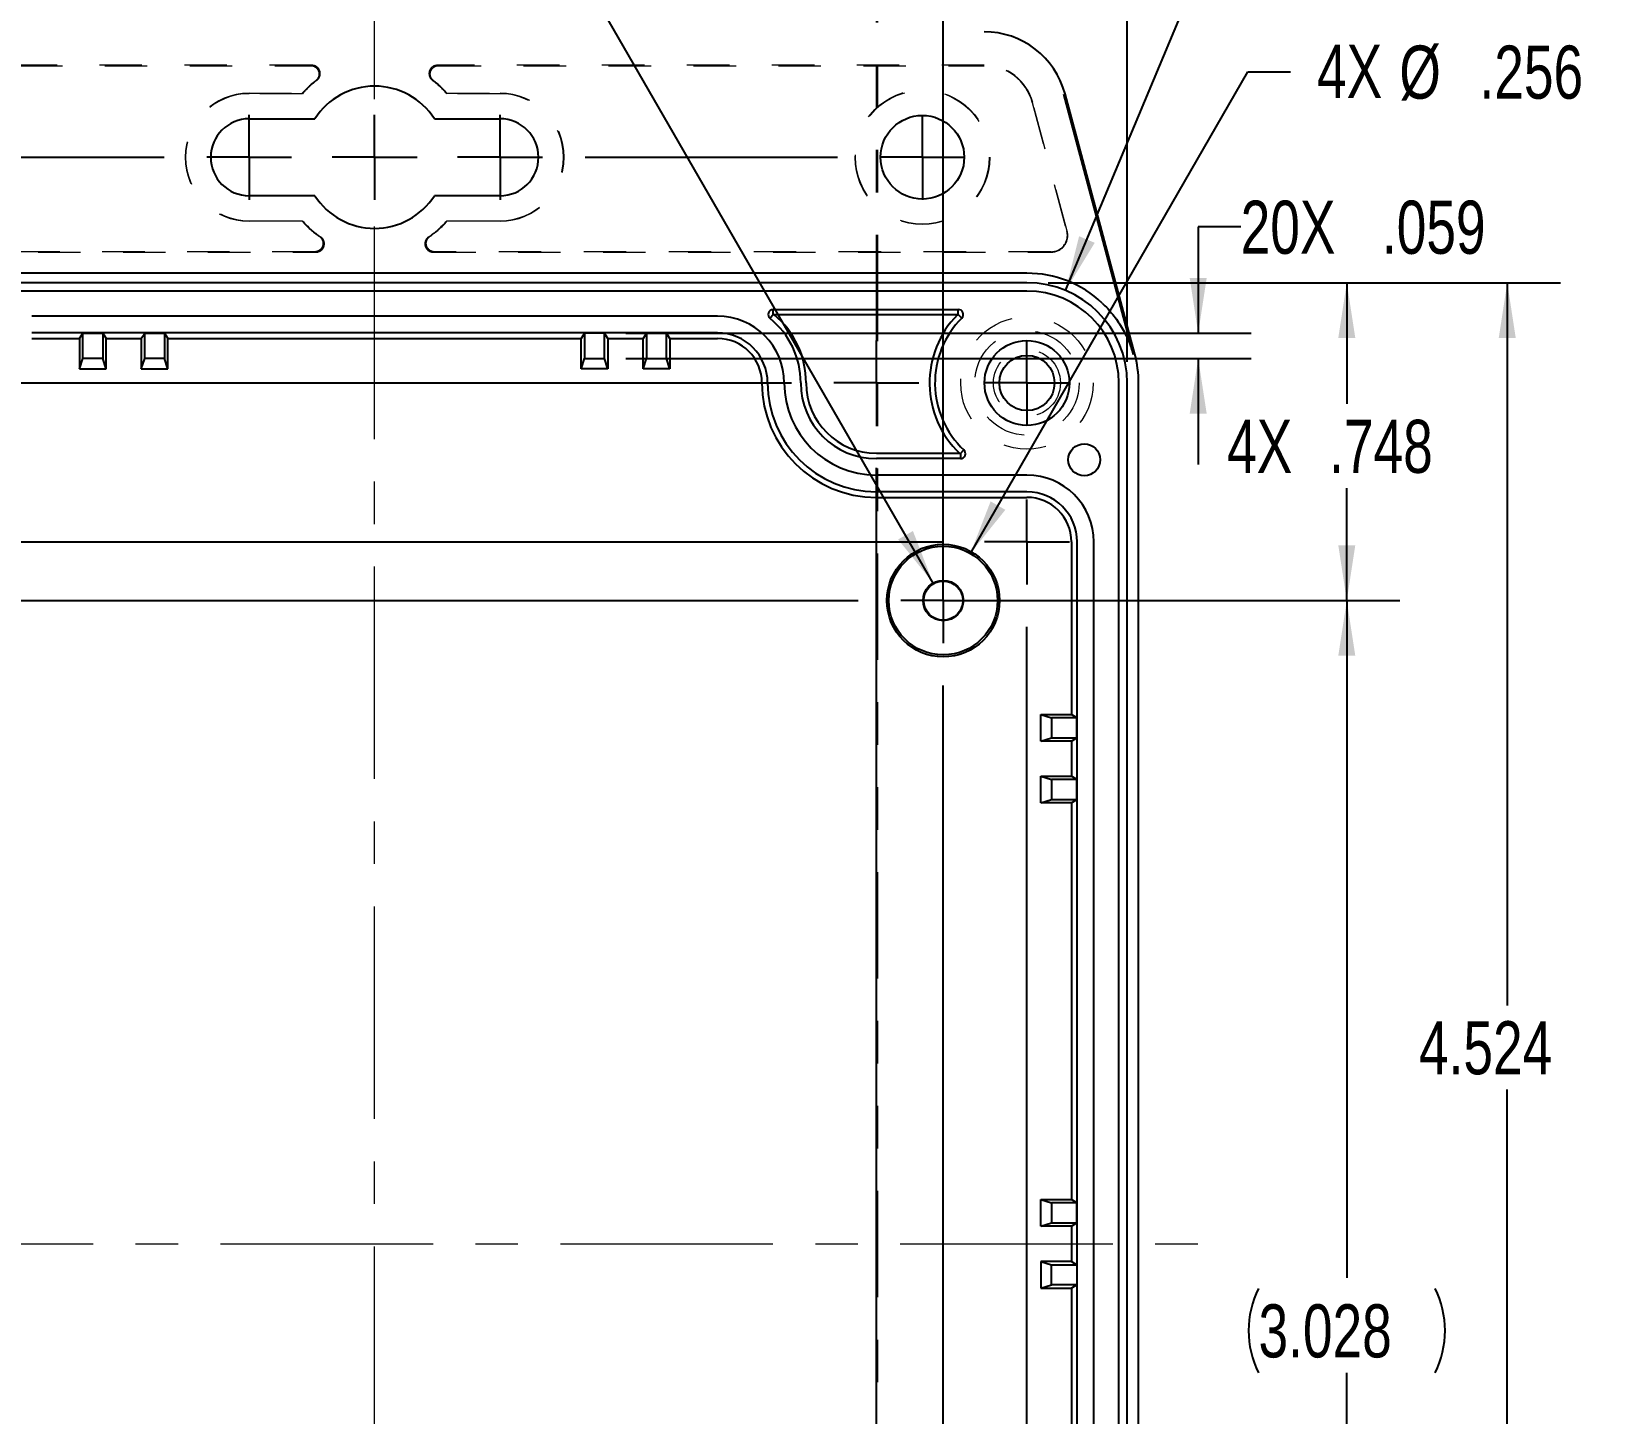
# Model space of a CAD drawing. Header units: inches. Extents: x 0.3 to 21.8, y 0.2 to 16.9.
# Drawn here: x 9.2 to 12.939, y 10.332 to 13.583 of the extents above; entities that cross this region are included whole.
import ezdxf

# ---------------------------------------------------------------- set-up
doc = ezdxf.new("R2010")
doc.units = ezdxf.units.IN
doc.header["$MEASUREMENT"] = 0
for name, pattern in [('CENTERX2', [0.8, 0.5, -0.1, 0.1, -0.1]), ('HIDDEN', [0.075, 0.05, -0.025]), ('PHANTOM', [0.5, 0.25, -0.05, 0.05, -0.05, 0.05, -0.05])]:
    doc.linetypes.add(name, pattern=pattern)
doc.layers.add('SLD-0', color=7, linetype='Continuous')
doc.styles.add('SLDTEXTSTYLE1', font='TXT', dxfattribs={"width": 0.75})
doc.styles.add('SLDTEXTSTYLE3', font='TXT', dxfattribs={"width": 0.6875})
doc.dimstyles.new('SLDDIMSTYLE1', dxfattribs={"dimtxt": 0.125, "dimasz": 0.13, "dimexe": 0, "dimexo": 0.0625, "dimgap": 0.03125, "dimtad": 0, "dimtih": 1, "dimtoh": 1, "dimdec": 3, "dimrnd": 1e-09, "dimzin": 12, "dimdsep": 46, "dimtxsty": 'SLDTEXTSTYLE1', "dimsah": 1, "dimcen": 0.09, "dimadec": 0, "dimazin": 3, "dimtfac": 1, "dimtdec": 3, "dimtofl": 0, "dimtmove": 0, "dimatfit": 3, "dimfxl": 0, "dimfrac": 2, "dimtolj": 1, "dimtzin": 12, "dimarcsym": 0})
doc.dimstyles.new('SLDDIMSTYLE2', dxfattribs={"dimtxt": 0.125, "dimasz": 0.13, "dimexe": 0, "dimexo": 0.0625, "dimgap": 0.03125, "dimtad": 0, "dimtih": 1, "dimtoh": 1, "dimdec": 3, "dimrnd": 1e-09, "dimzin": 12, "dimdsep": 46, "dimtxsty": 'SLDTEXTSTYLE1', "dimsah": 1, "dimcen": 0, "dimadec": 0, "dimazin": 3, "dimtfac": 1, "dimtdec": 3, "dimtofl": 0, "dimtmove": 0, "dimatfit": 3, "dimfxl": 0, "dimfrac": 2, "dimtolj": 1, "dimtzin": 12, "dimarcsym": 0})
doc.dimstyles.new('SLDDIMSTYLE5', dxfattribs={"dimtxt": 0.125, "dimasz": 0.13, "dimexe": 0, "dimexo": 0.0625, "dimgap": 0.03125, "dimtad": 0, "dimtih": 1, "dimtoh": 1, "dimdec": 3, "dimrnd": 1e-09, "dimzin": 12, "dimdsep": 46, "dimtxsty": 'SLDTEXTSTYLE1', "dimsah": 1, "dimcen": 0, "dimadec": 0, "dimazin": 3, "dimtfac": 1, "dimtdec": 3, "dimtofl": 0, "dimtmove": 0, "dimatfit": 3, "dimfxl": 0, "dimfrac": 2, "dimtolj": 1, "dimtzin": 12, "dimarcsym": 0})
doc.dimstyles.new('SLDDIMSTYLE6', dxfattribs={"dimtxt": 0.125, "dimasz": 0.13, "dimexe": 0, "dimexo": 0.0625, "dimgap": 0.03125, "dimtad": 0, "dimtih": 1, "dimtoh": 1, "dimdec": 3, "dimrnd": 1e-09, "dimzin": 12, "dimdsep": 46, "dimtxsty": 'SLDTEXTSTYLE1', "dimsah": 1, "dimcen": 0.09, "dimadec": 0, "dimazin": 3, "dimtfac": 1, "dimtdec": 3, "dimtmove": 0, "dimatfit": 0, "dimfxl": 0, "dimfrac": 2, "dimtolj": 1, "dimtzin": 12, "dimarcsym": 0})

# ---------------------------------------------------------------- blocks, each defined once
blk = doc.blocks.new('_D_1')
at = {"layer": 'SLD-0'}
for p, q in [((11.5921, 12.9928), (12.7977, 12.9928)), ((12.6727, 12.9928), (12.6727, 11.292)), ((12.6727, 8.4688), (12.6727, 11.0937)), ((11.5921, 8.4688), (12.7977, 8.4688))]:
    blk.add_line(p, q, dxfattribs=at)
for points in [[(12.6727, 12.9928), (12.6527, 12.8628), (12.6927, 12.8628)], [(12.6727, 8.4688), (12.6927, 8.5988), (12.6527, 8.5988)]]:
    blk.add_solid(points, dxfattribs=at)
at = {"layer": 'SLD-0', "insert": (12.4649, 11.2548), "char_height": 0.125, "attachment_point": 1, "style": 'SLDTEXTSTYLE1'}
blk.add_mtext('4.524', dxfattribs=at)
blk = doc.blocks.new('_D_2')
at = {"layer": 'SLD-0'}
for p, q in [((8.2351, 12.8068), (8.2351, 14.3383)), ((11.7781, 12.8068), (11.7781, 14.3383)), ((8.2351, 14.2133), (9.7615, 14.2133)), ((11.7781, 14.2133), (10.3021, 14.2133))]:
    blk.add_line(p, q, dxfattribs=at)
for points in [[(8.2351, 14.2133), (8.3651, 14.1933), (8.3651, 14.2333)], [(11.7781, 14.2133), (11.6481, 14.2333), (11.6481, 14.1933)]]:
    blk.add_solid(points, dxfattribs=at)
at = {"layer": 'SLD-0', "insert": (9.824, 14.2752), "char_height": 0.125, "attachment_point": 1, "style": 'SLDTEXTSTYLE1'}
blk.add_mtext('3.543', dxfattribs=at)
blk = doc.blocks.new('_D_3')
at = {"layer": 'SLD-0'}
for p, q in [((11.6331, 12.9746), (11.9282, 13.6805)), ((11.9282, 13.6805), (12.0282, 13.6805))]:
    blk.add_line(p, q, dxfattribs=at)
blk.add_solid([(11.6331, 12.9746), (11.7017, 13.0868), (11.6648, 13.1022)], dxfattribs=at)
at = {"layer": 'SLD-0', "char_height": 0.125, "attachment_point": 1}
for s, insert, style in [('4X R', (12.0907, 13.7425), 'SLDTEXTSTYLE3'), ('.236', (12.432, 13.7425), 'SLDTEXTSTYLE1')]:
    blk.add_mtext(s, dxfattribs=dict(at, insert=insert, style=style))
blk = doc.blocks.new('_D_6')
at = {"layer": 'SLD-0'}
for p, q in [((11.4089, 12.3556), (12.0624, 13.4889)), ((12.0624, 13.4889), (12.1624, 13.4889))]:
    blk.add_line(p, q, dxfattribs=at)
blk.add_solid([(11.4089, 12.3556), (11.4912, 12.4583), (11.4566, 12.4782)], dxfattribs=at)
at = {"layer": 'SLD-0', "char_height": 0.125, "attachment_point": 1, "style": 'SLDTEXTSTYLE1'}
for s, insert in [('4X', (12.2249, 13.5528)), ('%%c', (12.4188, 13.5509)), ('.256', (12.6073, 13.5509))]:
    blk.add_mtext(s, dxfattribs=dict(at, insert=insert))
blk = doc.blocks.new('_D_7')
at = {"layer": 'SLD-0'}
for p, q in [((12.0452, 13.124), (11.9452, 13.124)), ((11.9452, 13.124), (11.9452, 12.8739)), ((10.5979, 12.8739), (12.0702, 12.8739)), ((10.5979, 12.8146), (12.0702, 12.8146)), ((11.9452, 12.8146), (11.9452, 12.5646))]:
    blk.add_line(p, q, dxfattribs=at)
for points in [[(11.9452, 12.8739), (11.9652, 13.0039), (11.9252, 13.0039)], [(11.9452, 12.8146), (11.9252, 12.6846), (11.9652, 12.6846)]]:
    blk.add_solid(points, dxfattribs=at)
at = {"layer": 'SLD-0', "char_height": 0.125, "attachment_point": 1, "style": 'SLDTEXTSTYLE1'}
for s, insert in [('20X', (12.0452, 13.1859)), ('.059', (12.3777, 13.1859))]:
    blk.add_mtext(s, dxfattribs=dict(at, insert=insert))
blk = doc.blocks.new('_D_19')
at = {"layer": 'SLD-0'}
for p, q in [((11.5921, 12.9928), (12.42, 12.9928)), ((12.295, 12.9928), (12.295, 12.7075)), ((12.295, 12.2448), (12.295, 12.5091)), ((11.395, 12.2448), (12.42, 12.2448))]:
    blk.add_line(p, q, dxfattribs=at)
for points in [[(12.295, 12.9928), (12.275, 12.8628), (12.315, 12.8628)], [(12.295, 12.2448), (12.315, 12.3748), (12.275, 12.3748)]]:
    blk.add_solid(points, dxfattribs=at)
at = {"layer": 'SLD-0', "char_height": 0.125, "attachment_point": 1, "style": 'SLDTEXTSTYLE1'}
for s, insert in [('4X', (12.0133, 12.6702)), ('.748', (12.2534, 12.6702))]:
    blk.add_mtext(s, dxfattribs=dict(at, insert=insert))
blk = doc.blocks.new('_D_20')
at = {"layer": 'SLD-0'}
for p, q in [((11.345, 12.2948), (11.345, 13.9525)), ((11.7781, 12.8068), (11.7781, 13.9525)), ((11.345, 13.8275), (11.1989, 13.8275)), ((11.7781, 13.8275), (11.345, 13.8275))]:
    blk.add_line(p, q, dxfattribs=at)
for points in [[(11.345, 13.8275), (11.475, 13.8075), (11.475, 13.8475)], [(11.7781, 13.8275), (11.6481, 13.8475), (11.6481, 13.8075)]]:
    blk.add_solid(points, dxfattribs=at)
at = {"layer": 'SLD-0', "char_height": 0.125, "attachment_point": 1, "style": 'SLDTEXTSTYLE1'}
for s, insert in [('4X', (10.6355, 13.8894)), ('.433', (10.8756, 13.8894))]:
    blk.add_mtext(s, dxfattribs=dict(at, insert=insert))
blk = doc.blocks.new('_D_21')
at = {"layer": 'SLD-0'}
for p, q in [((10.4628, 13.7744), (10.3628, 13.7744)), ((11.3213, 12.2859), (10.4628, 13.7744))]:
    blk.add_line(p, q, dxfattribs=at)
blk.add_solid([(11.3213, 12.2859), (11.2737, 12.4085), (11.239, 12.3886)], dxfattribs=at)
at = {"layer": 'SLD-0', "char_height": 0.125, "attachment_point": 1, "style": 'SLDTEXTSTYLE1'}
for s, insert in [('4X', (9.5486, 13.8382)), ('%%c', (9.7887, 13.8363)), ('.095', (9.9771, 13.8363))]:
    blk.add_mtext(s, dxfattribs=dict(at, insert=insert))
blk = doc.blocks.new('_D_22')
at = {"layer": 'SLD-0'}
for p, q in [((11.395, 12.2448), (12.42, 12.2448)), ((12.295, 12.2448), (12.295, 10.6512)), ((12.295, 9.2169), (12.295, 10.4274)), ((11.395, 9.2169), (12.42, 9.2169))]:
    blk.add_line(p, q, dxfattribs=at)
for centre, start, end in [((12.2856, 10.5266), 153.4349, 206.5651), ((12.3044, 10.5266), 333.4349, 26.5651)]:
    blk.add_arc(centre, 0.2219, start, end, dxfattribs=at)
for points in [[(12.295, 12.2448), (12.275, 12.1148), (12.315, 12.1148)], [(12.295, 9.2169), (12.315, 9.3469), (12.275, 9.3469)]]:
    blk.add_solid(points, dxfattribs=at)
at = {"layer": 'SLD-0', "insert": (12.0872, 10.5885), "char_height": 0.125, "attachment_point": 1, "style": 'SLDTEXTSTYLE1'}
blk.add_mtext('3.028', dxfattribs=at)
blk = doc.blocks.new('_D_23')
at = {"layer": 'SLD-0'}
for p, q in [((8.6682, 12.2948), (8.6682, 14.1021)), ((11.345, 12.2948), (11.345, 14.1021)), ((8.6682, 13.9771), (9.8005, 13.9771)), ((11.345, 13.9771), (10.263, 13.9771))]:
    blk.add_line(p, q, dxfattribs=at)
for centre, start, end in [((10.0224, 13.9644), 153.4349, 206.5651), ((10.0412, 13.9644), 333.4349, 26.5651)]:
    blk.add_arc(centre, 0.2219, start, end, dxfattribs=at)
for points in [[(8.6682, 13.9771), (8.7982, 13.9571), (8.7982, 13.9971)], [(11.345, 13.9771), (11.215, 13.9971), (11.215, 13.9571)]]:
    blk.add_solid(points, dxfattribs=at)
at = {"layer": 'SLD-0', "insert": (9.824, 14.0263), "char_height": 0.125, "attachment_point": 1, "style": 'SLDTEXTSTYLE1'}
blk.add_mtext('2.677', dxfattribs=at)
blk = doc.blocks.new('SW_CENTERMARKSYMBOL_0')
at = {"layer": 'SLD-0', "color": 0}
for p, q in [((0, 0), (0, 0.1)), ((0.3545, 0), (0.3545, 0.1)), ((2.7165, 0), (2.7165, 0.1)), ((3.071, 0), (3.071, 0.1)), ((0, 0), (-0.1, 0)), ((0, 0), (0, -0.1)), ((0, 0), (0.1, 0)), ((0.3545, 0), (0.2545, 0)), ((0.3545, 0), (0.3545, -0.1)), ((0.3545, 0), (0.4545, 0)), ((0.5545, 0), (2.5165, 0)), ((2.7165, 0), (2.6165, 0)), ((2.7165, 0), (2.7165, -0.1)), ((2.7165, 0), (2.8165, 0)), ((3.071, 0), (2.971, 0)), ((3.071, 0), (3.071, -0.1)), ((3.071, 0), (3.171, 0)), ((0.3545, -3.852), (0.3545, -0.2)), ((2.7165, -3.852), (2.7165, -0.2)), ((0, -0.374), (0, -0.274)), ((3.071, -0.374), (3.071, -0.274)), ((0, -0.374), (-0.1, -0.374)), ((0, -0.374), (0, -0.474)), ((0, -0.374), (0.1, -0.374)), ((0.2, -0.374), (2.871, -0.374)), ((3.071, -0.374), (2.971, -0.374)), ((3.071, -0.374), (3.071, -0.474)), ((3.071, -0.374), (3.171, -0.374)), ((0.1971, -0.512), (0.1971, -0.412)), ((2.8739, -0.512), (2.8739, -0.412)), ((0.1971, -0.512), (0.0971, -0.512)), ((0.1971, -0.512), (0.1971, -0.612)), ((0.1971, -0.512), (0.2971, -0.512)), ((0.3971, -0.512), (2.6739, -0.512)), ((2.8739, -0.512), (2.7739, -0.512)), ((2.8739, -0.512), (2.8739, -0.612)), ((2.8739, -0.512), (2.9739, -0.512)), ((0, -3.478), (0, -0.574)), ((3.071, -3.478), (3.071, -0.574)), ((0.1971, -3.34), (0.1971, -0.712)), ((2.8739, -3.34), (2.8739, -0.712)), ((0.1971, -3.54), (0.1971, -3.44)), ((2.8739, -3.54), (2.8739, -3.44)), ((0.1971, -3.54), (0.0971, -3.54)), ((0.1971, -3.54), (0.1971, -3.64)), ((0.1971, -3.54), (0.2971, -3.54)), ((0.3971, -3.54), (2.6739, -3.54)), ((2.8739, -3.54), (2.7739, -3.54)), ((2.8739, -3.54), (2.8739, -3.64)), ((2.8739, -3.54), (2.9739, -3.54)), ((0, -3.678), (0, -3.578)), ((3.071, -3.678), (3.071, -3.578)), ((0, -3.678), (-0.1, -3.678)), ((0, -3.678), (0, -3.778)), ((0, -3.678), (0.1, -3.678)), ((0.2, -3.678), (2.871, -3.678)), ((3.071, -3.678), (2.971, -3.678)), ((3.071, -3.678), (3.071, -3.778)), ((3.071, -3.678), (3.171, -3.678)), ((0, -4.052), (0, -3.952)), ((0.3545, -4.052), (0.3545, -3.952)), ((0.7285, -4.052), (0.7285, -3.952)), ((2.3425, -4.052), (2.3425, -3.952)), ((2.7165, -4.052), (2.7165, -3.952)), ((3.071, -4.052), (3.071, -3.952)), ((0, -4.052), (-0.1, -4.052)), ((0, -4.052), (0, -4.152)), ((0, -4.052), (0.1, -4.052)), ((0.3545, -4.052), (0.2545, -4.052)), ((0.3545, -4.052), (0.3545, -4.152)), ((0.3545, -4.052), (0.4545, -4.052)), ((0.7285, -4.052), (0.6285, -4.052)), ((0.7285, -4.052), (0.7285, -4.152)), ((0.7285, -4.052), (0.8285, -4.052)), ((0.9285, -4.052), (2.1425, -4.052)), ((2.3425, -4.052), (2.2425, -4.052)), ((2.3425, -4.052), (2.3425, -4.152)), ((2.3425, -4.052), (2.4425, -4.052)), ((2.7165, -4.052), (2.6165, -4.052)), ((2.7165, -4.052), (2.7165, -4.152)), ((2.7165, -4.052), (2.8165, -4.052)), ((3.071, -4.052), (2.971, -4.052)), ((3.071, -4.052), (3.071, -4.152)), ((3.071, -4.052), (3.171, -4.052))]:
    blk.add_line(p, q, dxfattribs=at)
blk = doc.blocks.new('SW_CENTERMARKSYMBOL_2')
at = {"layer": 'SLD-0', "color": 0}
for p, q in [((0, 0), (0, 0.1)), ((0.9941, 0), (0.9941, 0.1)), ((1.2894, 0), (1.2894, 0.1)), ((1.5846, 0), (1.5846, 0.1)), ((2.5787, 0), (2.5787, 0.1)), ((0, 0), (-0.1, 0)), ((0, 0), (0, -0.1)), ((0, 0), (0.1, 0)), ((0.2, 0), (0.7941, 0)), ((0.9941, 0), (0.8941, 0)), ((0.9941, 0), (0.9941, -0.1)), ((0.9941, 0), (1.0941, 0)), ((1.2894, 0), (1.1894, 0)), ((1.2894, 0), (1.2894, -0.1)), ((1.2894, 0), (1.3894, 0)), ((1.5846, 0), (1.4846, 0)), ((1.5846, 0), (1.5846, -0.1)), ((1.5846, 0), (1.6846, 0)), ((1.7846, 0), (2.3787, 0)), ((2.5787, 0), (2.4787, 0)), ((2.5787, 0), (2.5787, -0.1)), ((2.5787, 0), (2.6787, 0))]:
    blk.add_line(p, q, dxfattribs=at)

msp = doc.modelspace()

# ---------------------------------------------------------------- linework, layer by layer
at = {"color": 7, "linetype": 'PHANTOM', "lineweight": 35}
msp.add_line((11.1893764, 8.3552943), (11.1893764, 13.6610209), dxfattribs=at)
at = {"color": 7, "linetype": 'HIDDEN', "lineweight": 18}
for p, q in [((9.8589646, 13.504633), (8.5715509, 13.504633)), ((8.5715509, 13.5036022), (9.8559041, 13.5036022)), ((11.4416494, 13.504633), (10.1542357, 13.504633)), ((10.1572962, 13.5036022), (11.4416494, 13.5036022)), ((9.7113246, 13.4387347), (9.8362382, 13.4387347)), ((9.8367033, 13.4377039), (9.7113246, 13.4377039)), ((9.8362382, 13.4387347), (9.8367033, 13.4377039)), ((10.1769621, 13.4387347), (10.176497, 13.4377039)), ((10.3018757, 13.4377039), (10.176497, 13.4377039)), ((10.1769621, 13.4387347), (10.3018757, 13.4387347)), ((11.5547396, 13.4168253), (11.6359012, 13.113926)), ((11.6368967, 13.1141928), (11.5557353, 13.4170919)), ((9.7113246, 13.1384914), (9.8367033, 13.1384914)), ((9.8362382, 13.1374606), (9.7113246, 13.1374606)), ((9.8362382, 13.1374606), (9.8367033, 13.1384914)), ((10.1769621, 13.1374606), (10.176497, 13.1384914)), ((10.176497, 13.1384914), (10.3018757, 13.1384914)), ((10.3018757, 13.1374606), (10.1769621, 13.1374606)), ((9.8653643, 13.0656637), (8.414332, 13.0656637)), ((8.414332, 13.0646331), (9.8686863, 13.0646331)), ((10.144514, 13.0646331), (11.5988683, 13.0646331)), ((11.5988683, 13.0656637), (10.147836, 13.0656637))]:
    msp.add_line(p, q, dxfattribs=at)
at = {"color": 7, "linetype": 'Continuous', "lineweight": 25}
for p, q in [((11.62813, 13.4364901), (11.792284, 12.8238586)), ((11.7959466, 12.82484), (11.6317924, 13.4374716)), ((9.7113246, 13.3786487), (9.8658969, 13.3786487)), ((10.1473034, 13.3786487), (10.3018757, 13.3786487)), ((9.8658969, 13.1975465), (9.7113246, 13.1975465)), ((10.3018757, 13.1975465), (10.1473034, 13.1975465)), ((11.5421001, 13.0151562), (8.4711002, 13.0151562)), ((11.5421001, 12.992822), (8.4711002, 12.992822)), ((11.5421001, 12.973137), (8.4711002, 12.973137)), ((10.8136435, 12.9141921), (9.1995569, 12.9141921)), ((10.944796, 12.9180189), (10.9373419, 12.9088571)), ((10.944796, 12.9180189), (10.944796, 12.9298299)), ((10.944796, 12.9298299), (11.3803668, 12.9298299)), ((11.3782494, 12.917134), (10.9472624, 12.917134)), ((11.3782494, 12.917134), (11.3803668, 12.9180189)), ((11.3803668, 12.9180189), (11.3803668, 12.9298299)), ((11.3803668, 12.9180189), (11.3887323, 12.9096811)), ((10.8136435, 12.8748221), (9.1995569, 12.8748221)), ((9.311991, 12.8616108), (9.3198875, 12.8739493)), ((9.3198875, 12.8739493), (9.3668876, 12.8739493)), ((9.3198875, 12.8145793), (9.3198875, 12.8739493)), ((9.3668876, 12.8739493), (9.3747841, 12.8616108)), ((9.3668876, 12.8739493), (9.3668876, 12.8145793)), ((9.4574162, 12.8616108), (9.4653128, 12.8739493)), ((9.4653128, 12.8739493), (9.5123128, 12.8739493)), ((9.4653128, 12.8145793), (9.4653128, 12.8739493)), ((9.5123128, 12.8739493), (9.5202093, 12.8616108)), ((9.5123128, 12.8739493), (9.5123128, 12.8145793)), ((10.5008875, 12.8739493), (10.492991, 12.8616108)), ((10.5478875, 12.8739493), (10.5008875, 12.8739493)), ((10.5008875, 12.8739493), (10.5008875, 12.8145793)), ((10.5557841, 12.8616108), (10.5478875, 12.8739493)), ((10.5478875, 12.8145793), (10.5478875, 12.8739493)), ((10.6463127, 12.8739493), (10.6384162, 12.8616108)), ((10.6933128, 12.8739493), (10.6463127, 12.8739493)), ((10.6463127, 12.8739493), (10.6463127, 12.8145793)), ((10.7012093, 12.8616108), (10.6933128, 12.8739493)), ((10.6933128, 12.8145793), (10.6933128, 12.8739493)), ((9.1995569, 12.8616108), (9.311991, 12.8616108)), ((9.311991, 12.8616108), (9.311991, 12.7899003)), ((9.3747841, 12.8616108), (9.4574162, 12.8616108)), ((9.3747841, 12.7899003), (9.3747841, 12.8616108)), ((9.4574162, 12.8616108), (9.4574162, 12.7899003)), ((9.5202093, 12.8616108), (10.492991, 12.8616108)), ((9.5202093, 12.7899003), (9.5202093, 12.8616108)), ((10.492991, 12.7899003), (10.492991, 12.8616108)), ((10.5557841, 12.8616108), (10.6384162, 12.8616108)), ((10.5557841, 12.8616108), (10.5557841, 12.7899003)), ((10.6384162, 12.7899003), (10.6384162, 12.8616108)), ((10.7012093, 12.8616108), (10.8136435, 12.8616108)), ((10.7012093, 12.8616108), (10.7012093, 12.7899003)), ((9.311991, 12.7899003), (9.3198875, 12.8145793)), ((9.311991, 12.7899003), (9.3747841, 12.7899003)), ((9.3668876, 12.8145793), (9.3198875, 12.8145793)), ((9.3747841, 12.7899003), (9.3668876, 12.8145793)), ((9.4574162, 12.7899003), (9.4653128, 12.8145793)), ((9.4574162, 12.7899003), (9.5202093, 12.7899003)), ((9.5123128, 12.8145793), (9.4653128, 12.8145793)), ((9.5202093, 12.7899003), (9.5123128, 12.8145793)), ((10.492991, 12.7899003), (10.5008875, 12.8145793)), ((10.5557841, 12.7899003), (10.492991, 12.7899003)), ((10.5008875, 12.8145793), (10.5478875, 12.8145793)), ((10.5557841, 12.7899003), (10.5478875, 12.8145793)), ((10.6384162, 12.7899003), (10.6463127, 12.8145793)), ((10.7012093, 12.7899003), (10.6384162, 12.7899003)), ((10.6463127, 12.8145793), (10.6933128, 12.8145793)), ((10.7012093, 12.7899003), (10.6933128, 12.8145793)), ((11.7584151, 8.704822), (11.7584151, 12.756822)), ((11.7781002, 8.704822), (11.7781002, 12.756822)), ((11.8049012, 8.704822), (11.8049012, 12.756822)), ((11.1876435, 12.5915178), (11.3832872, 12.5915178)), ((11.385501, 12.5788221), (11.1876435, 12.5788221)), ((11.385501, 12.590633), (11.3936008, 12.599229)), ((11.385501, 12.590633), (11.385501, 12.5788221)), ((11.5421001, 12.5401921), (11.1876435, 12.5401921)), ((11.5421001, 12.500822), (11.1876435, 12.500822)), ((11.1876435, 12.4876108), (11.5421001, 12.4876108)), ((11.6468889, 12.3828219), (11.6468889, 11.9766635)), ((11.6601002, 9.0788221), (11.6601002, 12.3828219)), ((11.6994702, 9.0788221), (11.6994702, 12.3828219)), ((11.5751784, 11.9766635), (11.5998574, 11.9687669)), ((11.5751784, 11.9766635), (11.6468889, 11.9766635)), ((11.5751784, 11.9138704), (11.5751784, 11.9766635)), ((11.6592275, 11.9687669), (11.5998574, 11.9687669)), ((11.5998574, 11.9687669), (11.5998574, 11.9217669)), ((11.6592275, 11.9687669), (11.6468889, 11.9766635)), ((11.6592275, 11.9217669), (11.6592275, 11.9687669)), ((11.5751784, 11.9138704), (11.5998574, 11.9217669)), ((11.6468889, 11.9138704), (11.5751784, 11.9138704)), ((11.5998574, 11.9217669), (11.6592275, 11.9217669)), ((11.6468889, 11.9138704), (11.6592275, 11.9217669)), ((11.6468889, 11.9138704), (11.6468889, 11.8312382)), ((11.5751784, 11.8312382), (11.5998574, 11.8233417)), ((11.5751784, 11.7684452), (11.5751784, 11.8312382)), ((11.5751784, 11.8312382), (11.6468889, 11.8312382)), ((11.5998574, 11.8233417), (11.5998574, 11.7763417)), ((11.6592275, 11.8233417), (11.5998574, 11.8233417)), ((11.6592275, 11.8233417), (11.6468889, 11.8312382)), ((11.6592275, 11.7763417), (11.6592275, 11.8233417)), ((11.5751784, 11.7684452), (11.5998574, 11.7763417)), ((11.6468889, 11.7684452), (11.5751784, 11.7684452)), ((11.5998574, 11.7763417), (11.6592275, 11.7763417)), ((11.6468889, 11.7684452), (11.6592275, 11.7763417)), ((11.6468889, 11.7684452), (11.6468889, 10.8349312)), ((11.5751784, 10.8349312), (11.5998574, 10.8270346)), ((11.5751784, 10.8349312), (11.6468889, 10.8349312)), ((11.5751784, 10.7721381), (11.5751784, 10.8349312)), ((11.6592275, 10.8270346), (11.5998574, 10.8270346)), ((11.5998574, 10.8270346), (11.5998574, 10.7800346)), ((11.6592275, 10.8270346), (11.6468889, 10.8349312)), ((11.6592275, 10.7800346), (11.6592275, 10.8270346)), ((11.5751784, 10.7721381), (11.5998574, 10.7800346)), ((11.6468889, 10.7721381), (11.5751784, 10.7721381)), ((11.5998574, 10.7800346), (11.6592275, 10.7800346)), ((11.6468889, 10.7721381), (11.6592275, 10.7800346)), ((11.6468889, 10.7721381), (11.6468889, 10.689506)), ((11.5751784, 10.689506), (11.5998574, 10.6816094)), ((11.6468889, 10.689506), (11.5751784, 10.689506)), ((11.5751784, 10.689506), (11.5751784, 10.6267129)), ((11.5998574, 10.6816094), (11.6592275, 10.6816094)), ((11.5998574, 10.6346094), (11.5998574, 10.6816094)), ((11.6468889, 10.689506), (11.6592275, 10.6816094)), ((11.6592275, 10.6816094), (11.6592275, 10.6346094)), ((11.5751784, 10.6267129), (11.5998574, 10.6346094)), ((11.5751784, 10.6267129), (11.6468889, 10.6267129)), ((11.6592275, 10.6346094), (11.5998574, 10.6346094)), ((11.6592275, 10.6346094), (11.6468889, 10.6267129)), ((11.6468889, 10.6267129), (11.6468889, 9.6931989))]:
    msp.add_line(p, q, dxfattribs=at)
at = {"color": 7, "linetype": 'HIDDEN', "lineweight": 18}
for centre, radius in [((11.2959702, 13.2880976), 0.158511), ((11.2959702, 13.2880976), 0.1574803), ((11.5421002, 12.756822), 0.156), ((11.5421002, 12.756822), 0.1230109), ((11.5421002, 12.756822), 0.0787402)]:
    msp.add_circle(centre, radius, dxfattribs=at)
at = {"color": 7, "linetype": 'Continuous', "lineweight": 25}
for centre, radius in [((11.2959702, 13.2880976), 0.0984252), ((11.5421002, 12.756822), 0.1), ((11.5421002, 12.756822), 0.0649606), ((11.6769151, 12.5761084), 0.0375), ((11.3450293, 12.2447905), 0.132592), ((11.3450293, 12.2447905), 0.1279528), ((11.3450293, 12.2447905), 0.0475), ((11.3450293, 12.2447905), 0.0459539)]:
    msp.add_circle(centre, radius, dxfattribs=at)
for centre, radius, start, end in [((11.4416495, 13.3865228), 0.1968504, 15, 90), ((10.0066002, 13.2880976), 0.1673228, 32.7637623, 147.2362377), ((9.7113246, 13.2880976), 0.0905512, 90, 270), ((10.3018757, 13.2880976), 0.0905512, 270, 90), ((10.0066002, 13.2880976), 0.1673228, 212.7637623, 327.2362377), ((11.5421002, 12.756822), 0.2583342, 46.7625263, 90), ((11.5421002, 12.756822), 0.236, 0, 90), ((11.5421002, 12.756822), 0.216315, 0, 90), ((10.8136435, 12.756822), 0.1573701, 0, 90), ((10.944796, 12.9180189), 0.011811, 90, 230.8675962), ((10.8136435, 12.756822), 0.196, 0, 50.8675962), ((10.8136435, 12.756822), 0.2086959, 0, 50.1890203), ((11.5421002, 12.756822), 0.2292313, 135.6254426, 226.147332), ((11.5421002, 12.756822), 0.2165354, 135.0951899, 226.7016998), ((11.3803668, 12.9180189), 0.011811, 315.0951899, 90), ((10.8136435, 12.756822), 0.118, 0, 90), ((10.8136435, 12.756822), 0.1047888, 0, 90), ((11.5421002, 12.756822), 0.2628011, 0, 15), ((11.1876435, 12.756822), 0.2692112, 180, 270), ((11.1876435, 12.756822), 0.256, 180, 270), ((11.1876435, 12.756822), 0.2166299, 180, 270), ((11.1876435, 12.756822), 0.178, 180, 270), ((11.1876435, 12.756822), 0.1653041, 180, 270), ((11.3855009, 12.590633), 0.011811, 270, 46.7016998), ((11.5421002, 12.382822), 0.1573701, 0, 90), ((11.5421002, 12.382822), 0.118, 0, 90), ((11.5421002, 12.382822), 0.1047888, 0, 90)]:
    msp.add_arc(centre, radius, start, end, dxfattribs=at)
at = {"color": 7, "linetype": 'HIDDEN', "lineweight": 18}
for centre, radius, start, end in [((11.4416495, 13.3865228), 0.1181102, 15, 90), ((11.4416495, 13.3865228), 0.1170795, 15, 90), ((10.0066002, 13.2880976), 0.2274087, 127.5805364, 138.516321), ((10.0066002, 13.2880976), 0.226378, 126.869375, 138.6337755), ((10.0066002, 13.2880976), 0.226378, 41.3662245, 53.130625), ((10.0066002, 13.2880976), 0.2274087, 41.483679, 52.4194636), ((9.7113246, 13.2880976), 0.150637, 90, 270), ((9.7113246, 13.2880976), 0.1496063, 90, 270), ((10.3018757, 13.2880976), 0.150637, 270, 90), ((10.3018757, 13.2880976), 0.1496063, 270, 90), ((10.0066002, 13.2880976), 0.2274087, 221.483679, 235.1388367), ((10.0066002, 13.2880976), 0.226378, 221.3662245, 235.9107572), ((10.0066002, 13.2880976), 0.226378, 304.0892428, 318.6337755), ((10.0066002, 13.2880976), 0.2274087, 304.8611633, 318.516321), ((11.5988682, 13.1040031), 0.0393701, 270, 15), ((11.5988682, 13.1040031), 0.0383393, 270, 15)]:
    msp.add_arc(centre, radius, start, end, dxfattribs=at)
for points in [[(9.8559041, 13.5036023), (9.8600193, 13.5036023), (9.864035, 13.5023047), (9.8706787, 13.4975547), (9.8732254, 13.4941205), (9.8758497, 13.4864271), (9.8759244, 13.4821234), (9.8735821, 13.4743549), (9.8711703, 13.470828), (9.8679091, 13.4683183)], [(9.870775, 13.4692012), (9.8740836, 13.4716826), (9.8765251, 13.4751513), (9.8789792, 13.4829866), (9.8789362, 13.4872817), (9.8763582, 13.4950368), (9.8737964, 13.4985216), (9.867184, 13.5032948), (9.8631003, 13.504633), (9.8589646, 13.504633)], [(10.1542357, 13.504633), (10.1501001, 13.504633), (10.1460656, 13.503323), (10.1394012, 13.498527), (10.1368586, 13.4950652), (10.134268, 13.4873143), (10.1342265, 13.4829894), (10.1366527, 13.4752034), (10.1391167, 13.4716826), (10.1424253, 13.4692012)], [(10.1452913, 13.4683183), (10.14203, 13.470828), (10.1396389, 13.4743054), (10.1372707, 13.4821217), (10.1373468, 13.4863964), (10.1399592, 13.4940939), (10.1425247, 13.4975501), (10.1491188, 13.5022782), (10.153181, 13.5036023), (10.1572962, 13.5036023)], [(9.8766157, 13.1014998), (9.8800566, 13.0991028), (9.8826413, 13.0956624), (9.8853409, 13.0877771), (9.8853932, 13.0834271), (9.8829148, 13.075508), (9.8803663, 13.0719443), (9.8736995, 13.0670406), (9.8695579, 13.0656638), (9.8653643, 13.0656638)], [(9.8686863, 13.064633), (9.8729022, 13.064633), (9.8770098, 13.0659924), (9.8837541, 13.0709706), (9.8862778, 13.0745398), (9.8887318, 13.0825178), (9.8886403, 13.0869187), (9.8858782, 13.0947711), (9.8832105, 13.0982563), (9.879719, 13.1006192)], [(10.1334813, 13.1006192), (10.1299898, 13.0982563), (10.1273499, 13.0948282), (10.1245548, 13.0869254), (10.1244652, 13.082555), (10.1269044, 13.0745725), (10.1294468, 13.0709791), (10.1361354, 13.0660242), (10.1402981, 13.064633), (10.144514, 13.064633)], [(10.147836, 13.0656638), (10.1436424, 13.0656638), (10.1395551, 13.0670094), (10.1328329, 13.0719365), (10.1303035, 13.075476), (10.1278107, 13.0833905), (10.1278648, 13.0877715), (10.1305323, 13.0956057), (10.1331437, 13.0991028), (10.1365846, 13.1014998)]]:
    msp.add_open_spline(points, degree=3, knots=[0, 0, 0, 0, 0.25, 0.25, 0.5, 0.5, 0.75, 0.75, 1, 1, 1, 1], dxfattribs=at)
at = {"color": 7, "linetype": 'Continuous', "lineweight": 25}
msp.add_open_spline([(11.7190652, 12.9450239), (11.7282463, 12.936391), (11.7365916, 12.9273302), (11.7518687, 12.9082828), (11.7588037, 12.8982564), (11.7709461, 12.8778992), (11.7762265, 12.8674856), (11.7830658, 12.8514473), (11.7851639, 12.8460315), (11.789, 12.835047), (11.7907492, 12.8294347), (11.7922841, 12.8238586)], degree=3, knots=[0, 0, 0, 0, 0.25, 0.25, 0.5, 0.5, 0.75, 0.75, 0.875, 0.875, 1, 1, 1, 1], dxfattribs=at)
for points in [[(10.9472624, 12.917134), (10.9464479, 12.917429), (10.9456259, 12.9177239), (10.944796, 12.9180189)], [(11.3832873, 12.5915179), (11.38402, 12.5912229), (11.3847578, 12.590928), (11.3855009, 12.590633)]]:
    msp.add_open_spline(points, degree=3, dxfattribs=at)
at = {"layer": 'SLD-0', "linetype": 'CENTERX2', "lineweight": 18}
for p, q in [((10.0066002, 7.8249242), (10.0066002, 13.6802098)), ((8.0440597, 10.730822), (11.9724581, 10.730822))]:
    msp.add_line(p, q, dxfattribs=at)

# ---------------------------------------------------------------- block references
at = {"layer": 'SLD-0'}
for name, p in [('SW_CENTERMARKSYMBOL_2', (8.7172301, 13.2880976)), ('SW_CENTERMARKSYMBOL_0', (8.4711002, 12.756822))]:
    msp.add_blockref(name, p, dxfattribs=at)

# ---------------------------------------------------------------- dimensions: what is measured, and where the dimension line sits
dim = msp.add_linear_dim(base=(8.2351002, 14.2132945), p1=(11.7781002, 12.756822), p2=(8.2351002, 12.756822), dimstyle='SLDDIMSTYLE1', dxfattribs=at)
dim.commit()
dim.dimension.update_dxf_attribs({"geometry": '_D_2', "text_midpoint": (10.0317816, 14.2132945), "dimtype": 160})
for base, p1, p2, text, picture, middle in [((11.3450293, 13.977074), (8.668171, 12.2447905), (11.3450293, 12.2447905), '(<>)', '_D_23', (10.0317816, 13.977074)), ((11.7781002, 13.8275287), (11.3450293, 12.2447905), (11.7781002, 12.756822), '4X <>', '_D_20', (10.9171911, 13.8275287))]:
    dim = msp.add_linear_dim(base=base, p1=p1, p2=p2, text=text, dimstyle='SLDDIMSTYLE1', dxfattribs=at)
    dim.commit()
    dim.dimension.update_dxf_attribs({"geometry": picture, "text_midpoint": middle, "dimtype": 160})
for p1, p2, text, picture, middle in [((11.368762, 12.2036443), (11.3212966, 12.2859367), '4X <>', '_D_21', (9.924423, 13.7743755)), ((11.2811164, 12.1339435), (11.4089421, 12.3556375), '4X<>', '_D_6', (12.5776673, 13.4888987))]:
    dim = msp.add_diameter_dim_2p(p1=p1, p2=p2, text=text, dimstyle='SLDDIMSTYLE5', dxfattribs=at)
    dim.commit()
    dim.dimension.update_dxf_attribs({"geometry": picture, "text_midpoint": middle, "dimtype": 163})
dim = msp.add_radius_dim(center=(11.5421002, 12.756822), mpoint=(11.633125, 12.9745615), text='4X <>', dimstyle='SLDDIMSTYLE2', dxfattribs=at)
dim.commit()
dim.dimension.update_dxf_attribs({"geometry": '_D_3', "text_midpoint": (12.4229659, 13.6805094), "dimtype": 164})
for base, p1, p2, text, dimstyle, picture, middle in [((11.9452465, 12.8145793), (10.5478876, 12.8739493), (10.5478876, 12.8145793), '20X <>', 'SLDDIMSTYLE6', '_D_7', (11.9452465, 13.1239811)), ((12.2949763, 12.2447905), (11.5421002, 12.992822), (11.3450293, 12.2447905), '4X <>', 'SLDDIMSTYLE1', '_D_19', (12.2949763, 12.6082935)), ((12.2949763, 9.2168535), (11.3450293, 12.2447905), (11.3450293, 9.2168535), '(<>)', 'SLDDIMSTYLE1', '_D_22', (12.2949763, 10.5392852))]:
    dim = msp.add_linear_dim(base=base, p1=p1, p2=p2, angle=90, text=text, dimstyle=dimstyle, dxfattribs=at)
    dim.commit()
    dim.dimension.update_dxf_attribs({"geometry": picture, "text_midpoint": middle, "dimtype": 160})
dim = msp.add_linear_dim(base=(12.6726697, 8.468822), p1=(11.5421002, 12.992822), p2=(11.5421002, 8.468822), angle=90, dimstyle='SLDDIMSTYLE1', dxfattribs=at)
dim.commit()
dim.dimension.update_dxf_attribs({"geometry": '_D_1', "text_midpoint": (12.6726697, 11.1928381), "dimtype": 160})

doc.saveas('drawing.dxf')
